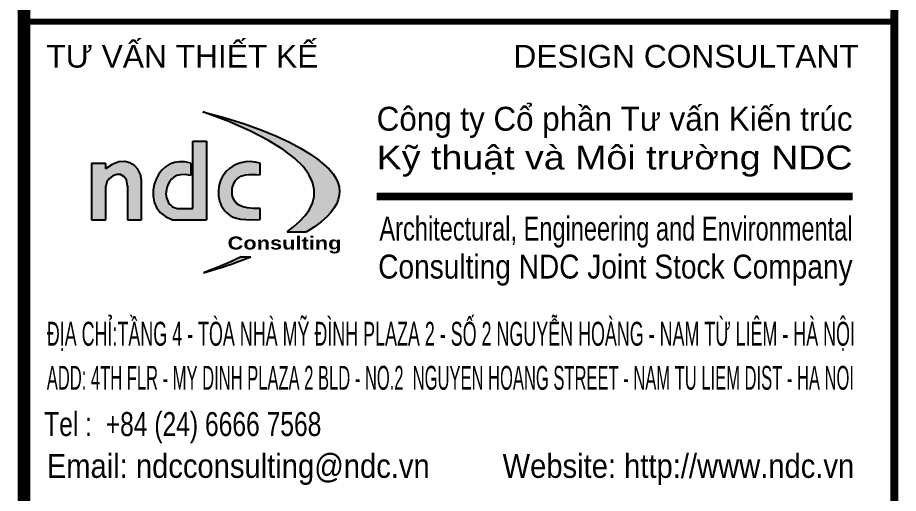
# Model space of a CAD drawing. Header units: millimetres. Extents: x -70 to 1, y -8 to 553.
# Drawn here: x -69.5 to 0.3, y 91.2 to 128.9 of the extents above; entities that cross this region are included whole.
import ezdxf
from ezdxf.enums import TextEntityAlignment as Align

# ---------------------------------------------------------------- set-up
doc = ezdxf.new("R2010")
doc.units = ezdxf.units.MM
doc.header["$MEASUREMENT"] = 0
doc.layers.add('Doul-form', color=8, linetype='Continuous', lineweight=13)
for name, color, linetype in [('form', 7, 'Continuous'), ('TABLE', 9, 'Continuous'), ('vn_text', 1, 'Continuous')]:
    doc.layers.add(name, color=color, linetype=linetype)
doc.styles.add('arial', font='arial.ttf')
doc.styles.add('form-A$0$Style-Arial', font='arial.ttf', dxfattribs={"width": 0.75})
doc.styles.add('form-A$0$title-vertical$0$NDC', font='')
doc.styles.get('form-A$0$title-vertical$0$NDC').set_extended_font_data('Arial Black')

msp = doc.modelspace()

# ---------------------------------------------------------------- hatches: boundary and pattern name
at = {"layer": 'form', "true_color": 0x007fff}
h = msp.add_hatch(color=150, dxfattribs=at)
edge = h.paths.add_edge_path()
edge.add_line((-59.958, 116.841), (-60.238, 117.155))
edge.add_line((-60.238, 117.155), (-60.594, 117.367))
edge.add_line((-60.594, 117.367), (-61.013, 117.461))
edge.add_line((-61.013, 117.461), (-61.484, 117.423))
edge.add_line((-61.484, 117.423), (-61.994, 117.236))
edge.add_line((-61.994, 117.236), (-62.532, 116.884))
edge.add_line((-62.532, 116.884), (-62.532, 117.331))
edge.add_line((-62.532, 117.331), (-63.634, 117.331))
edge.add_line((-63.634, 117.331), (-63.634, 112.846))
edge.add_line((-63.634, 112.846), (-62.516, 112.846))
edge.add_line((-62.516, 112.846), (-62.516, 115.511))
edge.add_line((-62.516, 115.511), (-62.417, 115.845))
edge.add_line((-62.417, 115.845), (-62.215, 116.12))
edge.add_line((-62.215, 116.12), (-61.946, 116.32))
edge.add_line((-61.946, 116.32), (-61.643, 116.426))
edge.add_line((-61.643, 116.426), (-61.341, 116.419))
edge.add_line((-61.341, 116.419), (-61.076, 116.282))
edge.add_line((-61.076, 116.282), (-60.88, 115.996))
edge.add_line((-60.88, 115.996), (-60.791, 115.543))
edge.add_line((-60.791, 115.543), (-60.791, 112.846))
edge.add_line((-60.791, 112.846), (-59.672, 112.846))
edge.add_line((-59.672, 112.846), (-59.672, 115.974))
edge.add_line((-59.672, 115.974), (-59.766, 116.443))
edge.add_line((-59.766, 116.443), (-59.958, 116.841))
edge = h.paths.add_edge_path()
edge.add_line((-55.778, 117.333), (-56.237, 117.433))
edge.add_line((-56.237, 117.433), (-56.67, 117.448))
edge.add_line((-56.67, 117.448), (-57.074, 117.385))
edge.add_line((-57.074, 117.385), (-57.446, 117.247))
edge.add_line((-57.446, 117.247), (-57.78, 117.041))
edge.add_line((-57.78, 117.041), (-58.074, 116.772))
edge.add_line((-58.074, 116.772), (-58.323, 116.444))
edge.add_line((-58.323, 116.444), (-58.524, 116.063))
edge.add_line((-58.524, 116.063), (-58.671, 115.636))
edge.add_line((-58.671, 115.636), (-58.754, 115.179))
edge.add_line((-58.754, 115.179), (-58.76, 114.712))
edge.add_line((-58.76, 114.712), (-58.679, 114.251))
edge.add_line((-58.679, 114.251), (-58.497, 113.815))
edge.add_line((-58.497, 113.815), (-58.204, 113.424))
edge.add_line((-58.204, 113.424), (-57.787, 113.094))
edge.add_line((-57.787, 113.094), (-57.234, 112.846))
edge.add_line((-57.234, 112.846), (-54.538, 112.846))
edge.add_line((-54.538, 112.846), (-54.538, 119.073))
edge.add_line((-54.538, 119.073), (-55.596, 119.073))
edge.add_line((-55.596, 119.073), (-55.596, 113.731))
edge.add_line((-55.596, 113.731), (-56.442, 113.731))
edge.add_line((-56.442, 113.731), (-56.653, 113.726))
edge.add_line((-56.653, 113.726), (-56.837, 113.743))
edge.add_line((-56.837, 113.743), (-56.997, 113.779))
edge.add_line((-56.997, 113.779), (-57.136, 113.833))
edge.add_line((-57.136, 113.833), (-57.255, 113.904))
edge.add_line((-57.255, 113.904), (-57.359, 113.989))
edge.add_line((-57.359, 113.989), (-57.448, 114.086))
edge.add_line((-57.448, 114.086), (-57.527, 114.196))
edge.add_line((-57.527, 114.196), (-57.596, 114.315))
edge.add_line((-57.596, 114.315), (-57.654, 114.444))
edge.add_line((-57.654, 114.444), (-57.699, 114.584))
edge.add_line((-57.699, 114.584), (-57.729, 114.734))
edge.add_line((-57.729, 114.734), (-57.741, 114.895))
edge.add_line((-57.741, 114.895), (-57.734, 115.067))
edge.add_line((-57.734, 115.067), (-57.705, 115.251))
edge.add_line((-57.705, 115.251), (-57.652, 115.447))
edge.add_line((-57.652, 115.447), (-57.572, 115.652))
edge.add_line((-57.572, 115.652), (-57.459, 115.857))
edge.add_line((-57.459, 115.857), (-57.309, 116.049))
edge.add_line((-57.309, 116.049), (-57.114, 116.215))
edge.add_line((-57.114, 116.215), (-56.87, 116.342))
edge.add_line((-56.87, 116.342), (-56.57, 116.417))
edge.add_line((-56.57, 116.417), (-56.207, 116.428))
edge.add_line((-56.207, 116.428), (-55.778, 116.362))
edge.add_line((-55.778, 116.362), (-55.778, 117.333))
edge = h.paths.add_edge_path(flags=17)
edge.add_line((-50.258, 117.323), (-50.664, 117.418))
edge.add_line((-50.664, 117.418), (-51.059, 117.451))
edge.add_line((-51.059, 117.451), (-51.438, 117.429))
edge.add_line((-51.438, 117.429), (-51.797, 117.358))
edge.add_line((-51.797, 117.358), (-52.132, 117.243))
edge.add_line((-52.132, 117.243), (-52.437, 117.091))
edge.add_line((-52.437, 117.091), (-52.709, 116.906))
edge.add_line((-52.709, 116.906), (-52.942, 116.695))
edge.add_line((-52.942, 116.695), (-53.134, 116.464))
edge.add_line((-53.134, 116.464), (-53.287, 116.217))
edge.add_line((-53.287, 116.217), (-53.404, 115.96))
edge.add_line((-53.404, 115.96), (-53.489, 115.699))
edge.add_line((-53.489, 115.699), (-53.543, 115.437))
edge.add_line((-53.543, 115.437), (-53.572, 115.181))
edge.add_line((-53.572, 115.181), (-53.578, 114.935))
edge.add_line((-53.578, 114.935), (-53.564, 114.705))
edge.add_line((-53.564, 114.705), (-53.533, 114.494))
edge.add_line((-53.533, 114.494), (-53.487, 114.301))
edge.add_line((-53.487, 114.301), (-53.426, 114.125))
edge.add_line((-53.426, 114.125), (-53.35, 113.962))
edge.add_line((-53.35, 113.962), (-53.262, 113.811))
edge.add_line((-53.262, 113.811), (-53.16, 113.669))
edge.add_line((-53.16, 113.669), (-53.047, 113.534))
edge.add_line((-53.047, 113.534), (-52.923, 113.404))
edge.add_line((-52.923, 113.404), (-52.785, 113.277))
edge.add_line((-52.785, 113.277), (-52.622, 113.157))
edge.add_line((-52.622, 113.157), (-52.419, 113.05))
edge.add_line((-52.419, 113.05), (-52.159, 112.96))
edge.add_line((-52.159, 112.96), (-51.828, 112.892))
edge.add_line((-51.828, 112.892), (-51.411, 112.851))
edge.add_line((-51.411, 112.851), (-50.893, 112.842))
edge.add_line((-50.893, 112.842), (-50.258, 112.869))
edge.add_line((-50.258, 112.869), (-50.258, 113.726))
edge.add_line((-50.258, 113.726), (-50.823, 113.733))
edge.add_line((-50.823, 113.733), (-51.283, 113.784))
edge.add_line((-51.283, 113.784), (-51.648, 113.872))
edge.add_line((-51.648, 113.872), (-51.93, 113.993))
edge.add_line((-51.93, 113.993), (-52.141, 114.14))
edge.add_line((-52.141, 114.14), (-52.291, 114.308))
edge.add_line((-52.291, 114.308), (-52.393, 114.492))
edge.add_line((-52.393, 114.492), (-52.457, 114.685))
edge.add_line((-52.457, 114.685), (-52.493, 114.883))
edge.add_line((-52.493, 114.883), (-52.504, 115.081))
edge.add_line((-52.504, 115.081), (-52.491, 115.276))
edge.add_line((-52.491, 115.276), (-52.455, 115.466))
edge.add_line((-52.455, 115.466), (-52.396, 115.646))
edge.add_line((-52.396, 115.646), (-52.316, 115.813))
edge.add_line((-52.316, 115.813), (-52.216, 115.964))
edge.add_line((-52.216, 115.964), (-52.097, 116.096))
edge.add_line((-52.097, 116.096), (-51.958, 116.205))
edge.add_line((-51.958, 116.205), (-51.799, 116.293))
edge.add_line((-51.799, 116.293), (-51.616, 116.359))
edge.add_line((-51.616, 116.359), (-51.407, 116.405))
edge.add_line((-51.407, 116.405), (-51.169, 116.43))
edge.add_line((-51.169, 116.43), (-50.9, 116.437))
edge.add_line((-50.9, 116.437), (-50.597, 116.425))
edge.add_line((-50.597, 116.425), (-50.258, 116.396))
edge.add_line((-50.258, 116.396), (-50.258, 117.323))
edge = h.paths.add_edge_path()
edge.add_line((-45.729, 117.638), (-46.344, 118.068))
edge.add_line((-46.344, 118.068), (-47.078, 118.52))
edge.add_line((-47.078, 118.52), (-47.947, 118.987))
edge.add_line((-47.947, 118.987), (-48.965, 119.466))
edge.add_line((-48.965, 119.466), (-50.146, 119.952))
edge.add_line((-50.146, 119.952), (-51.504, 120.44))
edge.add_line((-51.504, 120.44), (-53.054, 120.927))
edge.add_line((-53.054, 120.927), (-54.81, 121.406))
edge.add_line((-54.81, 121.406), (-52.76, 120.633))
edge.add_line((-52.76, 120.633), (-51.032, 119.877))
edge.add_line((-51.032, 119.877), (-49.604, 119.139))
edge.add_line((-49.604, 119.139), (-48.45, 118.422))
edge.add_line((-48.45, 118.422), (-47.548, 117.729))
edge.add_line((-47.548, 117.729), (-46.874, 117.061))
edge.add_line((-46.874, 117.061), (-46.404, 116.421))
edge.add_line((-46.404, 116.421), (-46.114, 115.811))
edge.add_line((-46.114, 115.811), (-45.982, 115.232))
edge.add_line((-45.982, 115.232), (-45.991, 114.683))
edge.add_line((-45.991, 114.683), (-46.125, 114.162))
edge.add_line((-46.125, 114.162), (-46.368, 113.666))
edge.add_line((-46.368, 113.666), (-46.705, 113.192))
edge.add_line((-46.705, 113.192), (-47.12, 112.739))
edge.add_line((-47.12, 112.739), (-47.598, 112.304))
edge.add_line((-47.598, 112.304), (-48.122, 111.884))
edge.add_line((-48.122, 111.884), (-46.592, 111.884))
edge.add_line((-46.592, 111.884), (-45.957, 112.293))
edge.add_line((-45.957, 112.293), (-45.429, 112.685))
edge.add_line((-45.429, 112.685), (-44.998, 113.063))
edge.add_line((-44.998, 113.063), (-44.656, 113.427))
edge.add_line((-44.656, 113.427), (-44.395, 113.781))
edge.add_line((-44.395, 113.781), (-44.204, 114.125))
edge.add_line((-44.204, 114.125), (-44.078, 114.462))
edge.add_line((-44.078, 114.462), (-44.005, 114.794))
edge.add_line((-44.005, 114.794), (-43.981, 115.123))
edge.add_line((-43.981, 115.123), (-44.011, 115.453))
edge.add_line((-44.011, 115.453), (-44.101, 115.787))
edge.add_line((-44.101, 115.787), (-44.26, 116.128))
edge.add_line((-44.26, 116.128), (-44.495, 116.48))
edge.add_line((-44.495, 116.48), (-44.813, 116.846))
edge.add_line((-44.813, 116.846), (-45.222, 117.231))
edge.add_line((-45.222, 117.231), (-45.729, 117.638))
edge = h.paths.add_edge_path()
edge.add_line((-51.022, 109.898), (-51.772, 109.898))
edge.add_line((-51.772, 109.898), (-52.231, 109.687))
edge.add_line((-52.231, 109.687), (-52.596, 109.52))
edge.add_line((-52.596, 109.52), (-52.902, 109.384))
edge.add_line((-52.902, 109.384), (-53.184, 109.264))
edge.add_line((-53.184, 109.264), (-53.477, 109.144))
edge.add_line((-53.477, 109.144), (-53.816, 109.011))
edge.add_line((-53.816, 109.011), (-54.238, 108.849))
edge.add_line((-54.238, 108.849), (-54.776, 108.644))
edge.add_line((-54.776, 108.644), (-54.154, 108.823))
edge.add_line((-54.154, 108.823), (-53.663, 108.967))
edge.add_line((-53.663, 108.967), (-53.26, 109.09))
edge.add_line((-53.26, 109.09), (-52.901, 109.206))
edge.add_line((-52.901, 109.206), (-52.542, 109.33))
edge.add_line((-52.542, 109.33), (-52.138, 109.477))
edge.add_line((-52.138, 109.477), (-51.646, 109.661))
edge.add_line((-51.646, 109.661), (-51.022, 109.898))

# ---------------------------------------------------------------- linework, layer by layer
at = {"layer": 'Doul-form', "lineweight": 40, "const_width": 0.65}
msp.add_lwpolyline([(0, -7.777), (-69, -7.777), (-69, 552), (0, 552)], close=True, dxfattribs=at)
at = {"layer": 'form', "color": 150}
for p, q in [((-55.596, 113.731), (-55.596, 119.073)), ((-55.596, 119.073), (-54.538, 119.073)), ((-54.538, 119.073), (-54.538, 112.846)), ((-63.634, 117.331), (-62.532, 117.331)), ((-63.634, 117.331), (-63.634, 112.846)), ((-62.532, 117.331), (-62.532, 116.884)), ((-55.778, 117.333), (-55.778, 116.362)), ((-50.258, 116.396), (-50.258, 117.323)), ((-59.672, 112.846), (-59.672, 115.974)), ((-62.516, 112.846), (-62.516, 115.511)), ((-60.791, 115.543), (-60.791, 112.846)), ((-56.442, 113.731), (-55.596, 113.731)), ((-50.258, 112.869), (-50.258, 113.726)), ((-63.634, 112.846), (-62.516, 112.846)), ((-60.791, 112.846), (-59.672, 112.846)), ((-57.234, 112.846), (-54.538, 112.846)), ((-48.122, 111.884), (-46.592, 111.884)), ((-51.772, 109.898), (-51.022, 109.898))]:
    msp.add_line(p, q, dxfattribs=at)
for points in [[(-54.81, 121.406), (-53.054, 120.927), (-51.504, 120.44), (-50.146, 119.952), (-48.965, 119.466), (-47.947, 118.987), (-47.078, 118.52), (-46.344, 118.068), (-45.729, 117.638), (-45.222, 117.231), (-44.813, 116.846), (-44.495, 116.48), (-44.26, 116.128), (-44.101, 115.787), (-44.011, 115.453), (-43.981, 115.123), (-44.005, 114.794), (-44.078, 114.462), (-44.204, 114.125), (-44.395, 113.781), (-44.656, 113.427), (-44.998, 113.063), (-45.429, 112.685), (-45.957, 112.293), (-46.592, 111.884)], [(-48.122, 111.884), (-47.598, 112.304), (-47.12, 112.739), (-46.705, 113.192), (-46.368, 113.666), (-46.125, 114.162), (-45.991, 114.683), (-45.982, 115.232), (-46.114, 115.811), (-46.404, 116.421), (-46.874, 117.061), (-47.548, 117.729), (-48.45, 118.422), (-49.604, 119.139), (-51.032, 119.877), (-52.76, 120.633), (-54.81, 121.406)], [(-59.672, 115.974), (-59.766, 116.443), (-59.958, 116.841), (-60.238, 117.155), (-60.594, 117.367), (-61.013, 117.461), (-61.484, 117.423), (-61.994, 117.236), (-62.532, 116.884)], [(-55.778, 117.333), (-56.237, 117.433), (-56.67, 117.448), (-57.074, 117.385), (-57.446, 117.247), (-57.78, 117.041), (-58.074, 116.772), (-58.323, 116.444), (-58.524, 116.063), (-58.671, 115.636), (-58.754, 115.179), (-58.76, 114.712), (-58.679, 114.251), (-58.497, 113.815), (-58.204, 113.424), (-57.787, 113.094), (-57.234, 112.846)], [(-50.258, 117.323), (-50.664, 117.418), (-51.059, 117.451), (-51.438, 117.429), (-51.797, 117.358), (-52.132, 117.243), (-52.437, 117.091), (-52.709, 116.906), (-52.942, 116.695), (-53.134, 116.464), (-53.287, 116.217), (-53.404, 115.96), (-53.489, 115.699), (-53.543, 115.437), (-53.572, 115.181), (-53.578, 114.935), (-53.564, 114.705), (-53.533, 114.494), (-53.487, 114.301), (-53.426, 114.125), (-53.35, 113.962), (-53.262, 113.811), (-53.16, 113.669), (-53.047, 113.534), (-52.923, 113.404), (-52.785, 113.277), (-52.622, 113.157), (-52.419, 113.05), (-52.159, 112.96), (-51.828, 112.892), (-51.411, 112.851), (-50.893, 112.842), (-50.258, 112.869)], [(-60.791, 115.543), (-60.88, 115.996), (-61.076, 116.282), (-61.341, 116.419), (-61.643, 116.426), (-61.946, 116.32), (-62.215, 116.12), (-62.417, 115.845), (-62.516, 115.511)], [(-55.778, 116.362), (-56.207, 116.428), (-56.57, 116.417), (-56.87, 116.342), (-57.114, 116.215), (-57.309, 116.049), (-57.459, 115.857), (-57.572, 115.652), (-57.652, 115.447), (-57.705, 115.251), (-57.734, 115.067), (-57.741, 114.895), (-57.729, 114.734), (-57.699, 114.584), (-57.654, 114.444), (-57.596, 114.315), (-57.527, 114.196), (-57.448, 114.086), (-57.359, 113.989), (-57.255, 113.904), (-57.136, 113.833), (-56.997, 113.779), (-56.837, 113.743), (-56.653, 113.726), (-56.442, 113.731)], [(-50.258, 113.726), (-50.823, 113.733), (-51.283, 113.784), (-51.648, 113.872), (-51.93, 113.993), (-52.141, 114.14), (-52.291, 114.308), (-52.393, 114.492), (-52.457, 114.685), (-52.493, 114.883), (-52.504, 115.081), (-52.491, 115.276), (-52.455, 115.466), (-52.396, 115.646), (-52.316, 115.813), (-52.216, 115.964), (-52.097, 116.096), (-51.958, 116.205), (-51.799, 116.293), (-51.616, 116.359), (-51.407, 116.405), (-51.169, 116.43), (-50.9, 116.437), (-50.597, 116.425), (-50.258, 116.396)], [(-54.776, 108.644), (-54.154, 108.823), (-53.663, 108.967), (-53.26, 109.09), (-52.901, 109.206), (-52.542, 109.33), (-52.138, 109.477), (-51.646, 109.661), (-51.022, 109.898)], [(-51.772, 109.898), (-52.231, 109.687), (-52.596, 109.52), (-52.902, 109.384), (-53.184, 109.264), (-53.477, 109.144), (-53.816, 109.011), (-54.238, 108.849), (-54.776, 108.644)]]:
    msp.add_lwpolyline(points, dxfattribs=at)
at = {"layer": 'form', "color": 7, "const_width": 0.596}
msp.add_lwpolyline([(-41.034, 114.686), (-3.308, 114.686)], dxfattribs=at)
at = {"layer": 'TABLE'}
for points, const_width in [([(-69, 552), (-69, -7.777)], 1), ([(-69, 128.548), (0, 128.548)], 0.5)]:
    msp.add_lwpolyline(points, dxfattribs=dict(at, const_width=const_width))

# ---------------------------------------------------------------- texts
at = {"layer": 'form', "color": 7, "style": 'form-A$0$Style-Arial'}
for s, width, p, p2 in [('Công ty Cổ phần Tư vấn Kiến trúc', 0.937718, (-41.034, 119.902), (-3.308, 119.902)), ('Kỹ thuật và Môi trường NDC', 1.123938, (-41.034, 116.829), (-3.308, 116.829)), ('Architectural, Engineering and Environmental', 0.705095, (-40.815, 111.198), (-3.308, 111.198)), ('Consulting NDC Joint Stock Company', 0.839618, (-40.913, 108.183), (-3.308, 108.183)), ('ÐỊA CHỈ:TẦNG 4 - TÒA NHÀ MỸ ĐÌNH PLAZA 2 - SỐ 2 NGUYỄN HOÀNG - NAM TỪ LIÊM - HÀ NỘI ', 0.535479, (-67.186, 102.856), (-2.722, 102.856)), ('ADD: 4TH FLR - MY DINH PLAZA 2 BLD - NO.2  NGUYEN HOANG STREET - NAM TU LIEM DIST - HA NOI', 0.494829, (-67.186, 99.364), (-3.197, 99.364)), ('Email: ndcconsulting@ndc.vn         Website: http://www.ndc.vn', 0.871959, (-67.186, 92.382), (-3.176, 92.382))]:
    msp.add_text(s, height=1.8975, dxfattribs=dict(at, width=width)).set_placement(p, p2, align=Align.FIT)
at = {"layer": 'form', "color": 150, "style": 'form-A$0$title-vertical$0$NDC', "width": 1.05}
msp.add_text('Consulting', height=1.0306, dxfattribs=at).set_placement((-52.856, 110.484))
at = {"layer": 'form', "color": 7, "style": 'form-A$0$Style-Arial', "width": 0.736628}
msp.add_text('Tel :  +84 (24) 6666 7568', height=1.8975, dxfattribs=at).set_placement((-67.399, 95.698, 0.011))
at = {"layer": 'TABLE', "style": 'arial'}
msp.add_text('DESIGN CONSULTANT', height=1.8, dxfattribs=at).set_placement((-30.194, 124.907))
at = {"layer": 'vn_text', "style": 'arial'}
msp.add_text('TƯ VẤN THIẾT KẾ', height=1.8, dxfattribs=at).set_placement((-67.221, 124.907))

doc.saveas('drawing.dxf')
